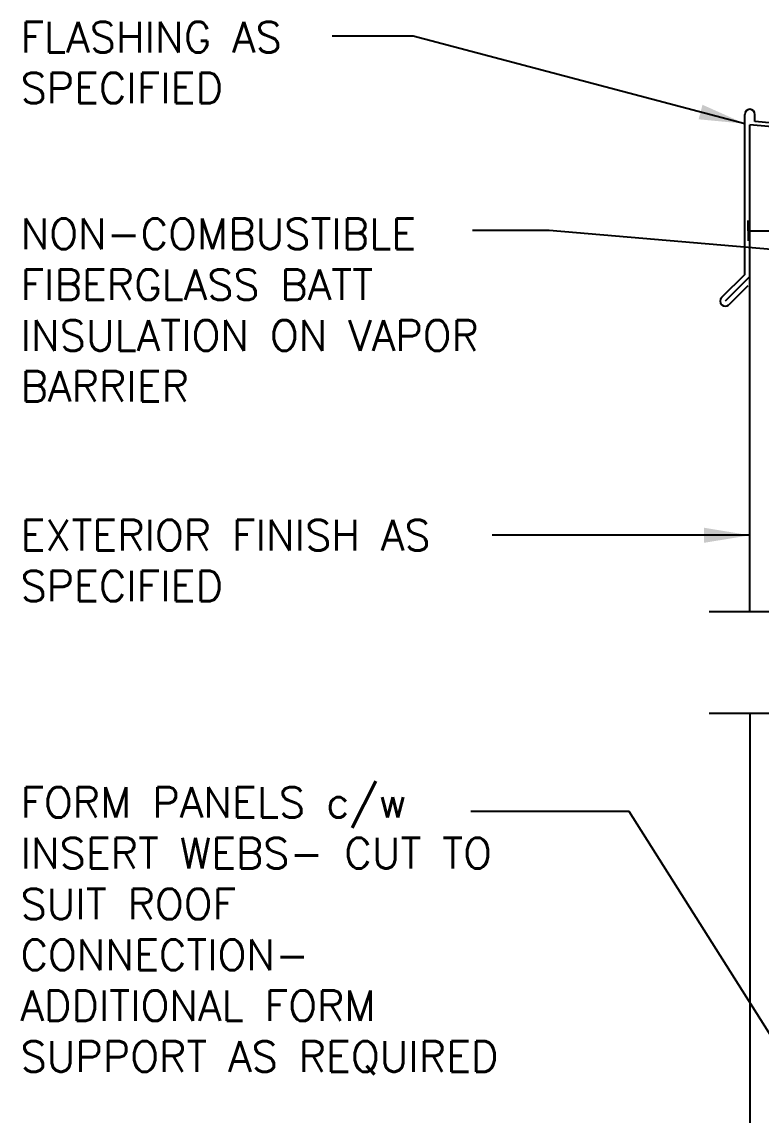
# Model space of a CAD drawing. Header units: inches. Extents: x 97.2 to 151.8, y 93.5 to 168.8.
# Drawn here: x 97.18 to 115.38, y 141.93 to 168.83 of the extents above; entities that cross this region are included whole.
import ezdxf

# ---------------------------------------------------------------- set-up
doc = ezdxf.new("R2010")
doc.units = ezdxf.units.IN
doc.header["$LTSCALE"] = 0.5
doc.header["$MEASUREMENT"] = 0
for name, color, linetype in [('HATCH', 12, 'Continuous'), ('LINE9', 9, 'Continuous'), ('TEXT', 4, 'Continuous')]:
    doc.layers.add(name, color=color, linetype=linetype)
doc.styles.add('DIM', font='romans.shx', dxfattribs={"width": 0.7})
doc.styles.add('ROMANS', font='romans.shx', dxfattribs={"height": 0.75})
doc.dimstyles.new('ext_12', dxfattribs={"dimscale": 12, "dimtxt": 0.075, "dimasz": 0.09375, "dimexe": 0.09375, "dimexo": 0.0625, "dimgap": 0.0625, "dimtad": 1, "dimdec": 1, "dimzin": 2, "dimdsep": 46, "dimlunit": 4, "dimtxsty": 'DIM', "dimcen": 0.09, "dimdle": 0.09375, "dimclrt": 4, "dimadec": 0, "dimazin": 0, "dimtfac": 1, "dimtdec": 1, "dimtmove": 2, "dimatfit": 3, "dimfxl": 1, "dimfrac": 2, "dimtolj": 1, "dimtzin": 0, "dimarcsym": 0})

msp = doc.modelspace()

# ---------------------------------------------------------------- linework, layer by layer
at = {"layer": 'HATCH'}
for p, q in [((114.978, 162.615), (114.978, 166.552)), ((115.228, 166.376), (115.228, 166.552)), ((115.103, 162.563), (115.103, 166.293)), ((117.507, 166.083), (115.103, 166.293)), ((127.747, 165.281), (115.228, 166.376)), ((114.978, 162.615), (114.409, 162.046)), ((115.103, 162.563), (114.498, 161.958)), ((115.053, 162.336), (114.586, 161.87))]:
    msp.add_line(p, q, dxfattribs=at)
for centre, start, end in [((115.103, 166.552), 0, 180), ((114.498, 161.958), 135, 315)]:
    msp.add_arc(centre, 0.125, start, end, dxfattribs=at)
at = {"layer": 'LINE9'}
for p, q in [((115.058, 163.688), (115.058, 163.938)), ((115.058, 163.688), (116.904, 163.688)), ((115.058, 163.688), (115.058, 163.438)), ((115.103, 154.32), (115.103, 162.563)), ((114.103, 154.32), (120.259, 154.32)), ((114.103, 151.82), (120.259, 151.82)), ((115.103, 151.82), (115.103, 115.761))]:
    msp.add_line(p, q, dxfattribs=at)

# ---------------------------------------------------------------- texts
at = {"layer": 'TEXT', "char_height": 0.75, "style": 'ROMANS'}
for s, insert, width, attachment_point in [('FLASHING AS \\PSPECIFIED', (97.151, 168.828), 8.7776, 1), ('NON-COMBUSTIBLE\\PFIBERGLASS BATT INSULATION ON VAPOR BARRIER', (97.151, 163.989), 12.44051, 1), ('EXTERIOR FINISH AS SPECIFIED', (97.15, 156.574), 12.44051, 1), ('FORM PANELS c/w INSERT WEBS- CUT TO SUIT ROOF CONNECTION- ADDITIONAL FORM SUPPORT AS REQUIRED', (97.15, 146.465), 13.80752, 4)]:
    msp.add_mtext(s, dxfattribs=dict(at, insert=insert, width=width, attachment_point=attachment_point))

# ---------------------------------------------------------------- leaders
at = {"layer": 'TEXT'}
for points, override in [([(114.978, 166.323), (106.815, 168.475), (104.819, 168.475)], {"dimgap": 0.0625, "dimtad": 0}), ([(120.247, 162.839), (110.166, 163.694), (108.273, 163.694)], {"dimtad": 0}), ([(116.603, 142.32), (112.134, 149.404), (108.237, 149.404)], {"dimgap": 0.0625, "dimtad": 0})]:
    msp.add_leader(points, dimstyle='ext_12', override=override, dxfattribs=at)
at = {"layer": 'TEXT', "color": 4}
msp.add_leader([(115.103, 156.197), (108.76, 156.197)], dimstyle='ext_12', override={"dimgap": 0.0625, "dimtad": 0}, dxfattribs=at)

doc.saveas('drawing.dxf')
